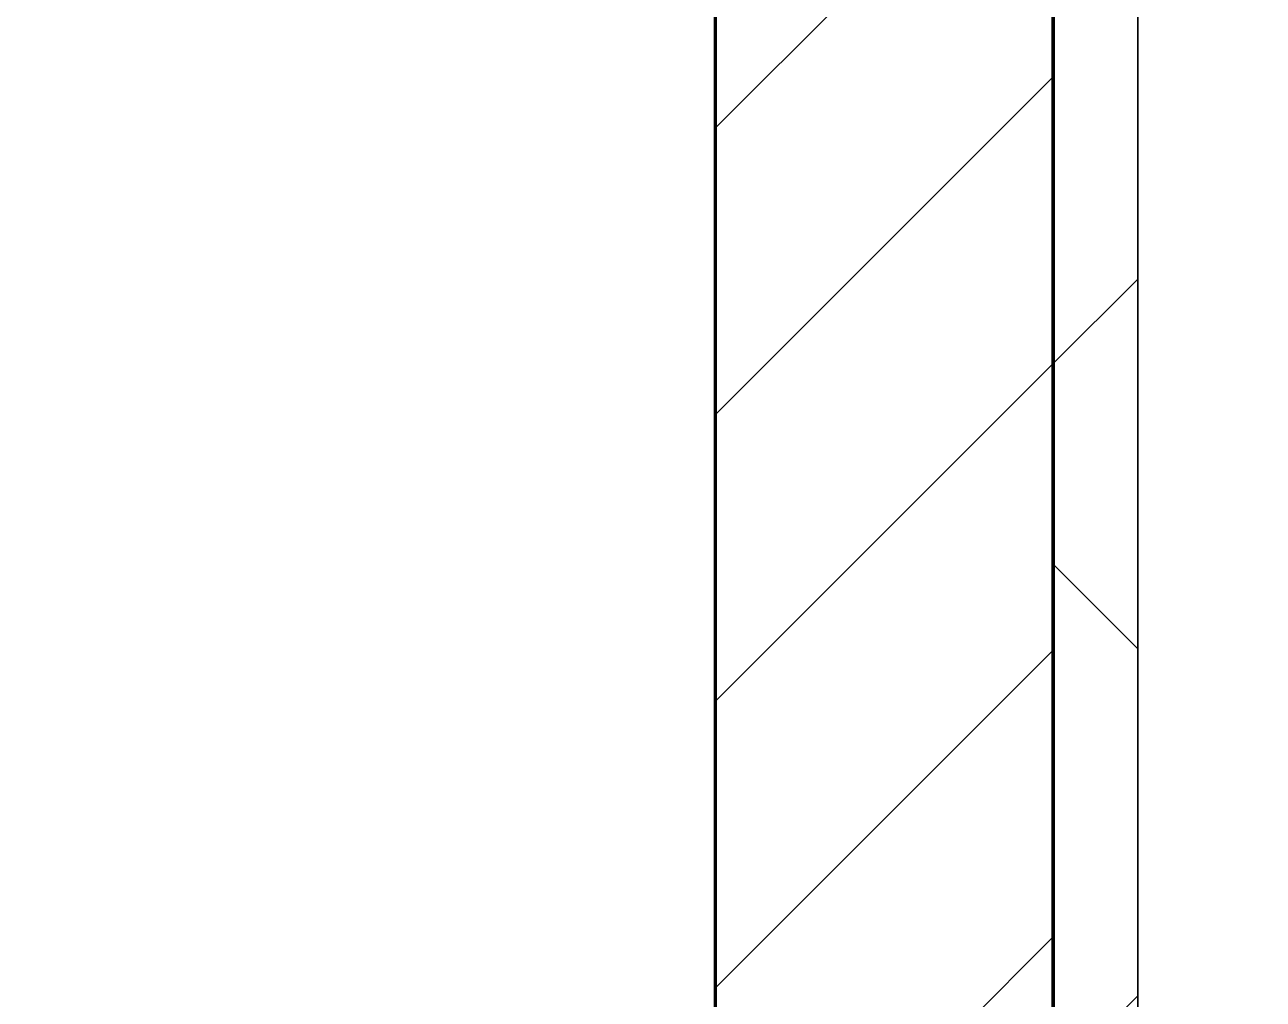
# Model space of a CAD drawing. Header units: millimetres. Extents: x -726012 to -647389, y -20772 to 18805.
# Drawn here: x -717131 to -716398, y -741 to -164 of the extents above; entities that cross this region are included whole.
import ezdxf
from ezdxf.xclip import XClip

# ---------------------------------------------------------------- set-up
doc = ezdxf.new("R2010")
doc.units = ezdxf.units.MM
doc.header["$XCLIPFRAME"] = 0
for name, color, linetype, lineweight in [('A-GLAZ-CURT', 2, 'Continuous', 9), ('A-WALL', 5, 'Continuous', 35), ('A-WALL-FNSH', 2, 'Continuous', 35), ('A-WALL-PATT', 1, 'Continuous', 35)]:
    doc.layers.add(name, color=color, linetype=linetype, lineweight=lineweight)
doc.layers.add('A11_ALU.SOLID SHEET', color=2, linetype='Continuous')

# ---------------------------------------------------------------- blocks, each defined once
blk = doc.blocks.new('PPLS-PP19_Custom Tile Pattern - Custom Tile Pattern-V165-4233-01 ENLARGED MULTI-PURPOSE LEVEL - REFLECTED CEILING PLAN - SHEET 4')
at = {"layer": 'A-GLAZ-CURT'}
for p, q in [((-300, 0), (300, 0)), ((300, 0), (-300, 0)), ((230.06, 0), (300, 0)), ((-300, -50), (300, -50)), ((300, -50), (-300, -50))]:
    blk.add_line(p, q, dxfattribs=at)
for points, knots in [([(300, 0), (286.53, 0), (254.22, 0), (207.11, 0), (177.41, 0), (159.34, 0), (158.33, 0), (158.3, 0)], [-285.253232, -285.253232, -285.253232, -285.253232, -244.693688, -187.987675, -143.776725, -129.632772, -123.352749, -123.352749, -123.352749, -123.352749]), ([(247.1, 0), (246.76, 0), (245.04, 0), (238.34, 0), (226.56, 0), (221.1, 0), (200.27, 0), (182.99, 0), (174.27, 0), (169.67, 0), (168.99, 0)], [-9649.085549, -9649.085549, -9649.085549, -9649.085549, -9581.591397, -9406.094246, -9221.510254, -9016.44624, -8717.832359, -8253.978395, -8152.463617, -8069.855175, -8069.855175, -8069.855175, -8069.855175]), ([(171.51, 0), (176.48, 0), (193.23, 0), (201.73, 0), (208.81, 0), (213.9, 0), (241.96, 0), (266.73, 0), (281.71, 0), (291.71, 0), (296.52, 0), (297.86, 0), (298.09, 0)], [-7971.819559, -7971.819559, -7971.819559, -7971.819559, -7784.112253, -7606.717214, -7289.299508, -7042.621073, -6582.165592, -6068.460911, -5766.029927, -5566.724884, -5280.360606, -5199.253518, -5199.253518, -5199.253518, -5199.253518]), ([(300, 0), (288.22, 0), (262, 0), (230.43, 0), (219.94, 0), (219.02, 0)], [-12528.858583, -12528.858583, -12528.858583, -12528.858583, -11905.454923, -11162.864862, -10856.732305, -10856.732305, -10856.732305, -10856.732305]), ([(219.9, 0), (220.86, 0), (227.84, 0), (242.06, 0), (246.54, 0), (246.96, 0)], [-10670.940496, -10670.940496, -10670.940496, -10670.940496, -10511.382485, -9925.173265, -9834.877357, -9834.877357, -9834.877357, -9834.877357]), ([(284.76, 0), (284.76, 0), (285.09, 0), (287.47, 0), (293.59, 0), (297.76, 0), (300, 0)], [-4110.630118, -4110.630118, -4110.630118, -4110.630118, -4053.389046, -3959.664717, -3862.421465, -3746.95702, -3746.95702, -3746.95702, -3746.95702]), ([(297.38, 0), (295.84, 0), (291.62, 0), (285.38, 0), (284.87, 0)], [-4803.172655, -4803.172655, -4803.172655, -4803.172655, -4358.271401, -4143.037883, -4143.037883, -4143.037883, -4143.037883])]:
    blk.add_open_spline(points, degree=3, knots=knots, dxfattribs=at)
blk = doc.blocks.new('PPLS-PP19_Custom Tile Pattern - Custom Tile Pattern-V253-4233-01 ENLARGED MULTI-PURPOSE LEVEL - REFLECTED CEILING PLAN - SHEET 4')
at = {"layer": 'A-GLAZ-CURT'}
for p, q in [((-300, 0), (300, 0)), ((300, 0), (-300, 0)), ((-293.07, 0), (-275.75, 0)), ((-275.75, 0), (-293.07, 0)), ((-222.32, 0), (-218.66, 0)), ((-218.66, 0), (-222.32, 0)), ((-218.43, 0), (-205, 0)), ((-205, 0), (-218.43, 0)), ((197.58, 0), (213.31, 0)), ((213.31, 0), (197.58, 0)), ((-300, -50), (300, -50)), ((300, -50), (-300, -50))]:
    blk.add_line(p, q, dxfattribs=at)
at = {"layer": 'A-GLAZ-CURT', "flags": 128}
for points in [[(-300, 0), (-291.56, 0), (-283.3, 0), (-275.2, 0), (-267.26, 0), (-259.45, 0), (-251.77, 0), (-244.2, 0), (-236.74, 0), (-229.36, 0), (-222.06, 0), (-214.83, 0), (-207.71, 0), (-200.76, 0), (-194.02, 0), (-187.54, 0), (-181.38, 0), (-175.58, 0), (-170.25, 0), (-165.64, 0), (-162.01, 0), (-159.53, 0), (-157.46, 0), (-154.52, 0), (-149.42, 0), (-141.84, 0), (-132.81, 0), (-126.08, 0)], [(-125.17, 0), (-128.55, 0), (-134.16, 0), (-140.03, 0), (-145.5, 0), (-150.63, 0), (-155.53, 0), (-160.27, 0), (-164.95, 0), (-169.65, 0), (-174.47, 0), (-179.49, 0), (-184.81, 0), (-190.44, 0), (-196.37, 0), (-202.58, 0), (-209.04, 0), (-215.73, 0), (-222.63, 0), (-229.72, 0), (-236.97, 0), (-244.39, 0), (-251.96, 0), (-259.67, 0), (-267.51, 0), (-275.48, 0), (-283.55, 0), (-291.73, 0), (-300, 0)]]:
    blk.add_lwpolyline(points, dxfattribs=at)
at = {"layer": 'A-GLAZ-CURT'}
for points, knots in [([(-300, 0), (-284.65, 0), (-236.57, 0), (-174.61, 0), (-129.95, 0), (-110.8, 0), (-99.5, 0), (-91.46, 0)], [-5323.127839, -5323.127839, -5323.127839, -5323.127839, -4502.809032, -2700.551212, -1002.059161, -460.363443, 0, 0, 0, 0]), ([(-135.39, 0), (-158.21, 0), (-202.95, 0), (-262.56, 0), (-294.48, 0), (-300, 0)], [-17120.441938, -17120.441938, -17120.441938, -17120.441938, -15131.813646, -13729.592194, -13439.944408, -13439.944408, -13439.944408, -13439.944408]), ([(-218.42, 0), (-224.49, 0), (-236.33, 0), (-255.22, 0), (-262.59, 0), (-264.9, 0), (-265.4, 0)], [-1178.547685, -1178.547685, -1178.547685, -1178.547685, -858.079193, -543.655514, -208.940337, 0, 0, 0, 0]), ([(-258.6, 0), (-257.91, 0), (-254.26, 0), (-241.25, 0), (-228.24, 0), (-220.2, 0), (-219.1, 0)], [-5722.54675, -5722.54675, -5722.54675, -5722.54675, -5657.471696, -5413.335975, -5017.494783, -4954.41967, -4954.41967, -4954.41967, -4954.41967]), ([(-135.82, 0), (-137.15, 0), (-139.92, 0), (-149.31, 0), (-162.01, 0), (-177.91, 0), (-199.46, 0), (-216.65, 0), (-231.26, 0), (-233.46, 0), (-234, 0)], [-2617.829187, -2617.829187, -2617.829187, -2617.829187, -2418.507304, -2308.929706, -2113.765672, -1763.376603, -1422.553702, -978.033455, -846.069444, -682.911962, -682.911962, -682.911962, -682.911962]), ([(-233.49, 0), (-233.44, 0), (-232.38, 0), (-230.74, 0), (-225.3, 0), (-223.63, 0)], [-455.274641, -455.274641, -455.274641, -455.274641, -440.605512, -119.536984, 0, 0, 0, 0]), ([(-218.43, 0), (-215.29, 0), (-204.19, 0), (-188.58, 0), (-169.02, 0), (-152.21, 0), (-140.61, 0), (-135.7, 0)], [-5350.81839, -5350.81839, -5350.81839, -5350.81839, -5161.076232, -4739.070012, -4465.409639, -4149.119819, -3844.541415, -3844.541415, -3844.541415, -3844.541415]), ([(-218.41, 0), (-216.5, 0), (-211.63, 0), (-200.2, 0), (-185.8, 0), (-171.77, 0), (-158.7, 0), (-157.22, 0)], [-4941.448255, -4941.448255, -4941.448255, -4941.448255, -4832.723979, -4666.091899, -4349.945572, -4000.813434, -3840.635403, -3840.635403, -3840.635403, -3840.635403]), ([(-137.88, 0), (-140.56, 0), (-147.66, 0), (-147.69, 0), (-158.72, 0), (-174.02, 0), (-185.59, 0), (-202.81, 0), (-213.56, 0), (-217.46, 0)], [-3187.727384, -3187.727384, -3187.727384, -3187.727384, -2919.378265, -2477.344047, -2237.412286, -2029.680487, -1755.085331, -1400.429864, -1195.397769, -1195.397769, -1195.397769, -1195.397769]), ([(-152.35, 0), (-151.03, 0), (-147.71, 0), (-143.57, 0), (-138.62, 0)], [-3494.978217, -3494.978217, -3494.978217, -3494.978217, -3371.022232, -3227.460399, -3227.460399, -3227.460399, -3227.460399]), ([(-118.78, 0), (-121.86, 0), (-126.28, 0), (-136.96, 0), (-147.46, 0), (-150.03, 0), (-150.57, 0)], [-5938.474035, -5938.474035, -5938.474035, -5938.474035, -5700.061948, -5508.838257, -5298.784692, -5196.16478, -5196.16478, -5196.16478, -5196.16478]), ([(-150.34, 0), (-150.07, 0), (-147.75, 0), (-142.6, 0), (-127.26, 0), (-107.3, 0), (-90.42, 0), (-75.26, 0), (-68.41, 0), (-65.12, 0), (-63.63, 0)], [-4948.728362, -4948.728362, -4948.728362, -4948.728362, -4883.323924, -4440.880425, -4054.690705, -3793.097032, -3402.597032, -3144.956779, -3050.982048, -2969.237017, -2969.237017, -2969.237017, -2969.237017]), ([(-136.06, 0), (-137.31, 0), (-142.24, 0), (-147.74, 0), (-149.07, 0)], [-6509.710453, -6509.710453, -6509.710453, -6509.710453, -6449.282163, -6277.220794, -6277.220794, -6277.220794, -6277.220794]), ([(-148.23, 0), (-146.94, 0), (-140.36, 0), (-138.13, 0), (-136.37, 0)], [-6162.058746, -6162.058746, -6162.058746, -6162.058746, -6017.569127, -5579.751817, -5579.751817, -5579.751817, -5579.751817]), ([(-136.36, 0), (-136.86, 0), (-141.75, 0), (-146.11, 0), (-146.95, 0)], [-770.627825, -770.627825, -770.627825, -770.627825, -741.901385, -489.130243, -489.130243, -489.130243, -489.130243]), ([(-146.69, 0), (-146.59, 0), (-145.49, 0), (-140.77, 0), (-136.8, 0), (-135.36, 0)], [-420.34245, -420.34245, -420.34245, -420.34245, -406.956646, -290.263673, -217.577758, -217.577758, -217.577758, -217.577758]), ([(-135.48, 0), (-132.39, 0), (-127.33, 0), (-124.19, 0), (-123.43, 0), (-123.28, 0)], [-3839.893365, -3839.893365, -3839.893365, -3839.893365, -3647.167523, -3488.92562, -3439.852845, -3439.852845, -3439.852845, -3439.852845]), ([(-93.87, 0), (-96.63, 0), (-107.07, 0), (-121.72, 0), (-132.62, 0), (-135.4, 0)], [-1531.9536, -1531.9536, -1531.9536, -1531.9536, -1374.161226, -945.742622, -788.69948, -788.69948, -788.69948, -788.69948]), ([(-94.06, 0), (-105.72, 0), (-119.67, 0), (-135.21, 0), (-135.39, 0)], [-18476.414712, -18476.414712, -18476.414712, -18476.414712, -17136.203329, -17120.578525, -17120.578525, -17120.578525, -17120.578525]), ([(-26.75, 0), (-27.82, 0), (-36.18, 0), (-53.55, 0), (-78.2, 0), (-109.5, 0), (-125.48, 0), (-135.36, 0)], [-8718.362214, -8718.362214, -8718.362214, -8718.362214, -8532.293389, -8073.216054, -7508.296369, -7004.680444, -6521.168134, -6521.168134, -6521.168134, -6521.168134]), ([(-134.77, 0), (-134.18, 0), (-132.42, 0), (-128.78, 0), (-126.5, 0)], [-5463.506987, -5463.506987, -5463.506987, -5463.506987, -5364.112219, -5231.017328, -5231.017328, -5231.017328, -5231.017328]), ([(-127.41, 0), (-131.63, 0), (-133.16, 0), (-134.09, 0), (-134.15, 0)], [-8540.990293, -8540.990293, -8540.990293, -8540.990293, -8266.114998, -8246.473386, -8246.473386, -8246.473386, -8246.473386]), ([(-134.15, 0), (-133.32, 0), (-130.31, 0), (-117.33, 0), (-92.04, 0), (-74.02, 0), (-62.74, 0), (-60.36, 0), (-59.97, 0)], [-7657.439573, -7657.439573, -7657.439573, -7657.439573, -7293.749979, -6839.55839, -6236.997189, -5713.340575, -5140.470607, -5006.787413, -5006.787413, -5006.787413, -5006.787413]), ([(-120.13, 0), (-120.14, 0), (-120.24, 0), (-121.3, 0), (-129.25, 0), (-133.82, 0)], [-2933.992132, -2933.992132, -2933.992132, -2933.992132, -2920.575025, -2840.280255, -2731.647847, -2731.647847, -2731.647847, -2731.647847]), ([(-113.43, 0), (-113.44, 0), (-113.96, 0), (-119.73, 0), (-125.43, 0), (-127.03, 0), (-127.41, 0)], [-328.499627, -328.499627, -328.499627, -328.499627, -282.672656, -98.539552, -24.539552, 0, 0, 0, 0]), ([(-126.5, 0), (-122.44, 0), (-108.71, 0), (-86.68, 0), (-63.44, 0), (-54.4, 0), (-48.53, 0), (-30.79, 0), (-18.03, 0), (8.61, 0), (15.02, 0), (22.91, 0), (31, 0), (39.04, 0), (51.19, 0), (58.74, 0), (61.34, 0), (61.45, 0)], [-5231.017328, -5231.017328, -5231.017328, -5231.017328, -4994.692869, -4542.524482, -4008.285538, -3689.699207, -3546.54457, -3315.260113, -2864.387349, -2439.246196, -2084.094819, -1956.422387, -1818.904206, -1645.594513, -1443.202566, -1228.752106, -1120.932285, -1120.932285, -1120.932285, -1120.932285]), ([(-125.15, 0), (-124.93, 0), (-121.96, 0), (-113.01, 0), (-98.9, 0), (-85.29, 0), (-71.67, 0), (-65.93, 0), (-65.07, 0)], [-3362.7396, -3362.7396, -3362.7396, -3362.7396, -3342.215224, -3074.362186, -2902.289527, -2605.247022, -2322.099534, -2241.8264, -2241.8264, -2241.8264, -2241.8264]), ([(-122.08, 0), (-122.01, 0), (-121.69, 0), (-121.2, 0), (-120.88, 0)], [-3136.336417, -3136.336417, -3136.336417, -3136.336417, -3110.304437, -3035.164275, -3035.164275, -3035.164275, -3035.164275]), ([(-53.14, 0), (-55.57, 0), (-63.54, 0), (-81.23, 0), (-99.51, 0), (-114.02, 0), (-117.28, 0), (-118.78, 0)], [-1237.182091, -1237.182091, -1237.182091, -1237.182091, -1060.00838, -740.068933, -229.489605, -116.330425, 0, 0, 0, 0]), ([(-117.74, 0), (-117.19, 0), (-114.78, 0), (-113.43, 0), (-113.43, 0)], [-821.249067, -821.249067, -821.249067, -821.249067, -394.672656, -330.879064, -330.879064, -330.879064, -330.879064]), ([(-52.49, 0), (-54.96, 0), (-64.17, 0), (-85.2, 0), (-107.61, 0), (-116.56, 0), (-117.56, 0)], [-3120.746453, -3120.746453, -3120.746453, -3120.746453, -2842.901703, -2193.204658, -1433.981041, -985.49888, -985.49888, -985.49888, -985.49888]), ([(-115.82, 0), (-114.96, 0), (-110.41, 0), (-96.78, 0), (-71.33, 0), (-42.53, 0), (-12.78, 0), (4.23, 0), (9.64, 0), (10.14, 0), (10.18, 0)], [-5724.064692, -5724.064692, -5724.064692, -5724.064692, -5430.283136, -5103.229623, -4799.173296, -4065.652676, -3589.737505, -3285.047089, -3066.359526, -3044.715262, -3044.715262, -3044.715262, -3044.715262]), ([(-93.88, 0), (-94.72, 0), (-100.99, 0), (-112.01, 0), (-114.94, 0), (-115.63, 0)], [-834.14793, -834.14793, -834.14793, -834.14793, -789.402658, -501.969187, -243.577221, -243.577221, -243.577221, -243.577221]), ([(-72.93, 0), (-75.51, 0), (-82.14, 0), (-89.95, 0), (-93.87, 0)], [-19442.345229, -19442.345229, -19442.345229, -19442.345229, -18935.241197, -18483.669738, -18483.669738, -18483.669738, -18483.669738]), ([(-52.34, 0), (-54.1, 0), (-60.63, 0), (-74.37, 0), (-86.11, 0), (-92.84, 0)], [-1564.915657, -1564.915657, -1564.915657, -1564.915657, -1466.981642, -1208.454564, -852.520273, -852.520273, -852.520273, -852.520273]), ([(-91.46, 0), (-90.09, 0), (-84.7, 0), (-77.43, 0), (-72.73, 0), (-72.64, 0), (-72.64, 0)], [-19832.387487, -19832.387487, -19832.387487, -19832.387487, -19753.885894, -19541.04734, -19478.625389, -19471.062469, -19471.062469, -19471.062469, -19471.062469]), ([(-63.96, 0), (-64.13, 0), (-72.5, 0), (-80.63, 0), (-86.16, 0)], [-2171.769325, -2171.769325, -2171.769325, -2171.769325, -2007.031671, -1681.3698, -1681.3698, -1681.3698, -1681.3698]), ([(-53.17, 0), (-54.89, 0), (-59.6, 0), (-71.66, 0), (-77.83, 0), (-82.66, 0), (-83.28, 0), (-83.28, 0)], [-2251.800508, -2251.800508, -2251.800508, -2251.800508, -2161.752162, -2006.592567, -1646.621388, -1424.436217, -1393.971743, -1393.971743, -1393.971743, -1393.971743]), ([(-83.28, 0), (-83.28, 0), (-82.91, 0), (-76.14, 0), (-64.98, 0), (-56.85, 0), (-52.35, 0)], [-1393.4169, -1393.4169, -1393.4169, -1393.4169, -1353.722004, -1274.333717, -1073.56893, -758.858834, -758.858834, -758.858834, -758.858834]), ([(-66.39, 0), (-66.39, 0), (-63.63, 0), (-53.63, 0), (-34.42, 0), (-29.82, 0), (-29.19, 0)], [-2493.31794, -2493.31794, -2493.31794, -2493.31794, -2315.303971, -1809.437387, -963.711516, -666.19313, -666.19313, -666.19313, -666.19313]), ([(30.66, 0), (25.63, 0), (11.82, 0), (-16.92, 0), (-47.42, 0), (-65.77, 0), (-66.37, 0), (-66.38, 0)], [-4487.622493, -4487.622493, -4487.622493, -4487.622493, -4222.080604, -3745.412743, -2981.410125, -2542.574734, -2498.224237, -2498.224237, -2498.224237, -2498.224237]), ([(-63.63, 0), (-61.49, 0), (-57.39, 0), (-54.49, 0), (-45.2, 0), (-40.79, 0), (-40.46, 0), (-40.44, 0)], [-2969.237017, -2969.237017, -2969.237017, -2969.237017, -2851.217951, -2734.127174, -2474.780881, -2410.990208, -2350.645972, -2350.645972, -2350.645972, -2350.645972]), ([(-58.83, 0), (-58.37, 0), (-57.29, 0), (-54.23, 0), (-46.33, 0), (-42.62, 0), (-41.76, 0)], [-4859.52896, -4859.52896, -4859.52896, -4859.52896, -4680.891996, -4469.85053, -4321.566175, -4270.495146, -4270.495146, -4270.495146, -4270.495146]), ([(-36.62, 0), (-36.62, 0), (-40.35, 0), (-43.41, 0), (-48.71, 0), (-52.35, 0)], [-4069.478503, -4069.478503, -4069.478503, -4069.478503, -3858.647035, -3538.256648, -3126.22831, -3126.22831, -3126.22831, -3126.22831]), ([(-29.03, 0), (-33.97, 0), (-41.78, 0), (-49.55, 0), (-52.35, 0)], [-2680.714891, -2680.714891, -2680.714891, -2680.714891, -2413.671296, -2266.154439, -2266.154439, -2266.154439, -2266.154439]), ([(-36.33, 0), (-36.43, 0), (-37.27, 0), (-45.02, 0), (-45.83, 0), (-50.35, 0), (-52.25, 0)], [-1855.773136, -1855.773136, -1855.773136, -1855.773136, -1810.870157, -1672.078046, -1405.135169, -1259.466234, -1259.466234, -1259.466234, -1259.466234]), ([(-51.99, 0), (-50.59, 0), (-44.34, 0), (-36.49, 0), (-33.57, 0), (-29.94, 0), (-28.57, 0)], [-750.600169, -750.600169, -750.600169, -750.600169, -651.549973, -296.515819, -83.513472, 0, 0, 0, 0]), ([(-51.83, 0), (-51.83, 0), (-51.78, 0), (-47.4, 0), (-46.01, 0), (-40.22, 0), (-36.78, 0)], [-632.814994, -632.814994, -632.814994, -632.814994, -627.965721, -508.377888, -260.442412, 0, 0, 0, 0]), ([(76.63, 0), (74.8, 0), (67.65, 0), (53.52, 0), (37, 0), (24.07, 0), (12.82, 0), (-2.9, 0), (-20.62, 0), (-32.81, 0), (-44.85, 0), (-51.43, 0), (-51.79, 0)], [-3095.572228, -3095.572228, -3095.572228, -3095.572228, -2950.589685, -2634.532728, -2313.748533, -2106.613311, -1925.670641, -1617.263037, -1290.787923, -1039.307308, -819.71621, -644.910881, -644.910881, -644.910881, -644.910881]), ([(9.32, 0), (9.08, 0), (7.65, 0), (2.57, 0), (-12.23, 0), (-25.64, 0), (-38.41, 0), (-47.63, 0), (-51.36, 0)], [-2922.926651, -2922.926651, -2922.926651, -2922.926651, -2882.788014, -2720.818881, -2518.50168, -2125.455881, -1792.521578, -1583.251936, -1583.251936, -1583.251936, -1583.251936]), ([(-41.76, 0), (-39.9, 0), (-37.72, 0), (-36.92, 0), (-36.77, 0)], [-4270.495146, -4270.495146, -4270.495146, -4270.495146, -4161.040818, -4106.245333, -4106.245333, -4106.245333, -4106.245333]), ([(-36.78, 0), (-32.43, 0), (-19.22, 0), (3.14, 0), (21.37, 0), (29.77, 0)], [-6191.144455, -6191.144455, -6191.144455, -6191.144455, -5862.463379, -5340.621928, -4901.322694, -4901.322694, -4901.322694, -4901.322694]), ([(-36.29, 0), (-36.29, 0), (-34.66, 0), (-28.88, 0), (-26.95, 0), (-26.54, 0)], [-9150.272121, -9150.272121, -9150.272121, -9150.272121, -9057.163041, -8919.836787, -8834.607043, -8834.607043, -8834.607043, -8834.607043]), ([(30.67, 0), (29.17, 0), (20.09, 0), (3.54, 0), (-16.58, 0), (-34.76, 0), (-36.04, 0)], [-10458.822627, -10458.822627, -10458.822627, -10458.822627, -10363.088938, -9884.23066, -9424.652049, -9182.880979, -9182.880979, -9182.880979, -9182.880979]), ([(-33.34, 0), (-33.34, 0), (-32.93, 0), (-31.16, 0), (-30.52, 0)], [-2415.024266, -2415.024266, -2415.024266, -2415.024266, -2357.633367, -2323.618664, -2323.618664, -2323.618664, -2323.618664]), ([(30.67, 0), (29, 0), (20.16, 0), (2.64, 0), (-17.84, 0), (-30.57, 0), (-31.82, 0), (-32, 0)], [-3869.601172, -3869.601172, -3869.601172, -3869.601172, -3766.694881, -3333.063701, -2994.501669, -2698.150104, -2614.070998, -2614.070998, -2614.070998, -2614.070998]), ([(-30.76, 0), (-30.73, 0), (-29.99, 0), (-23.47, 0), (-15.75, 0), (-15.19, 0)], [-54176.191683, -54176.191683, -54176.191683, -54176.191683, -54157.274271, -53749.15266, -53717.791567, -53717.791567, -53717.791567, -53717.791567]), ([(-30.52, 0), (-27.11, 0), (-17.83, 0), (5.99, 0), (22.06, 0), (37.44, 0), (45.92, 0), (57.76, 0), (64.47, 0), (72.74, 0), (75.22, 0), (76.03, 0), (76.21, 0)], [-2323.618664, -2323.618664, -2323.618664, -2323.618664, -2142.497158, -1716.209403, -1206.526904, -1089.329421, -901.315459, -753.071572, -495.328968, -421.953223, -334.951786, -290.452333, -290.452333, -290.452333, -290.452333]), ([(-13, 0), (-14.35, 0), (-17.68, 0), (-25.97, 0), (-29.52, 0), (-30.21, 0)], [-55207.591944, -55207.591944, -55207.591944, -55207.591944, -54789.006179, -54461.685999, -54290.791712, -54290.791712, -54290.791712, -54290.791712]), ([(8.33, 0), (8.19, 0), (7.18, 0), (0.32, 0), (-13.89, 0), (-24.92, 0), (-29.03, 0)], [-3574.286521, -3574.286521, -3574.286521, -3574.286521, -3526.962355, -3285.499107, -2903.012179, -2680.714891, -2680.714891, -2680.714891, -2680.714891]), ([(-28.98, 0), (-28.66, 0), (-27.39, 0), (-24.45, 0), (-22.56, 0)], [-166.548282, -166.548282, -166.548282, -166.548282, -102.06493, 0, 0, 0, 0]), ([(-28.57, 0), (-26.93, 0), (-20.29, 0), (-11.45, 0), (2.08, 0), (13.15, 0), (21.24, 0), (24.62, 0), (24.72, 0), (24.72, 0)], [-5361.429781, -5361.429781, -5361.429781, -5361.429781, -5261.36855, -5050.479954, -4785.90057, -4596.498881, -4445.288762, -4384.376941, -4376.041937, -4376.041937, -4376.041937, -4376.041937]), ([(-22.56, 0), (-20.27, 0), (-17.03, 0), (-11.36, 0), (-7.66, 0), (-6.6, 0), (-6.44, 0)], [-56468.192263, -56468.192263, -56468.192263, -56468.192263, -56344.022017, -56303.229861, -56166.290093, -56124.392176, -56124.392176, -56124.392176, -56124.392176]), ([(-15.19, 0), (-13.07, 0), (7.48, 0), (42.82, 0), (88.72, 0), (120.63, 0), (138.28, 0), (138.53, 0)], [-461.142613, -461.142613, -461.142613, -461.142613, -429.606584, -390.253598, -346.313304, -291.370682, -290.5735, -290.5735, -290.5735, -290.5735]), ([(-6.54, 0), (-6.73, 0), (-7.2, 0), (-7.6, 0), (-7.79, 0)], [-56009.792147, -56009.792147, -56009.792147, -56009.792147, -55949.290093, -55895.192118, -55895.192118, -55895.192118, -55895.192118]), ([(-2.63, 0), (-2.47, 0), (-1.22, 0), (4.92, 0), (15.97, 0), (22.54, 0), (24.49, 0)], [-226.825321, -226.825321, -226.825321, -226.825321, -220.269177, -206.416616, -198.214427, -187.717507, -187.717507, -187.717507, -187.717507]), ([(103.09, 0), (101.08, 0), (86.31, 0), (63.34, 0), (35.84, 0), (12, 0), (3.08, 0), (-1.67, 0), (-2.25, 0)], [-375.435014, -375.435014, -375.435014, -375.435014, -369.147452, -330.153101, -307.516438, -285.83788, -246.234814, -234.646884, -234.646884, -234.646884, -234.646884]), ([(24.69, 0), (24.54, 0), (20.99, 0), (15.48, 0), (10.8, 0), (9.63, 0)], [-4368.572414, -4368.572414, -4368.572414, -4368.572414, -4306.476363, -4080.000647, -3772.857994, -3772.857994, -3772.857994, -3772.857994]), ([(18.16, 0), (19.15, 0), (24.25, 0), (25.66, 0), (26.12, 0)], [-5700.113719, -5700.113719, -5700.113719, -5700.113719, -5554.232259, -5302.431367, -5302.431367, -5302.431367, -5302.431367]), ([(112.96, 0), (110.69, 0), (104.85, 0), (92.38, 0), (85.59, 0), (74.4, 0), (62.26, 0), (51.85, 0), (43.81, 0), (29.53, 0), (20.67, 0), (18.85, 0), (18.16, 0)], [-8062.814755, -8062.814755, -8062.814755, -8062.814755, -7723.759874, -7531.75727, -7135.649961, -6924.452779, -6738.82075, -6548.303034, -6314.283804, -6135.05769, -5972.647715, -5832.674503, -5832.674503, -5832.674503, -5832.674503]), ([(27.44, 0), (27.9, 0), (29.54, 0), (38.07, 0), (53.39, 0), (71.67, 0), (84.83, 0), (86.01, 0), (92.51, 0), (94.33, 0)], [-5037.309798, -5037.309798, -5037.309798, -5037.309798, -4887.603822, -4705.298446, -4353.683244, -3960.84581, -3759.045785, -3336.541051, -2783.776468, -2783.776468, -2783.776468, -2783.776468]), ([(30.67, 0), (36.65, 0), (51.88, 0), (70.92, 0), (82.12, 0), (83.66, 0)], [-4885.792118, -4885.792118, -4885.792118, -4885.792118, -4573.028122, -4094.177415, -3869.465285, -3869.465285, -3869.465285, -3869.465285]), ([(70.61, 0), (66.16, 0), (55.8, 0), (41.56, 0), (34.48, 0), (30.82, 0)], [-4647.237329, -4647.237329, -4647.237329, -4647.237329, -4326.416877, -4098.545751, -3872.697774, -3872.697774, -3872.697774, -3872.697774]), ([(53.18, 0), (53.06, 0), (52.22, 0), (44.99, 0), (36.46, 0), (30.82, 0)], [-622.740158, -622.740158, -622.740158, -622.740158, -566.066452, -360.610861, 0, 0, 0, 0]), ([(31.1, 0), (31.78, 0), (35.8, 0), (48.37, 0), (71.92, 0), (100.57, 0), (116.36, 0), (128.63, 0), (128.95, 0)], [-139.789633, -139.789633, -139.789633, -139.789633, -135.792042, -118.513713, -97.899267, -63.759246, -39.050993, -35.895543, -35.895543, -35.895543, -35.895543]), ([(136.44, 0), (121.66, 0), (86.93, 0), (51.16, 0), (31.18, 0)], [-106.750556, -106.750556, -106.750556, -106.750556, -59.610984, 0, 0, 0, 0]), ([(168.37, 0), (167.68, 0), (162.47, 0), (147.02, 0), (109.77, 0), (76.86, 0), (57.82, 0), (46.51, 0), (41.18, 0), (36.02, 0), (35.54, 0), (35.54, 0)], [-543.375029, -543.375029, -543.375029, -543.375029, -530.793311, -458.593899, -401.860199, -357.622665, -341.267687, -334.000314, -326.15566, -319.318397, -317.489778, -317.489778, -317.489778, -317.489778]), ([(36.29, 0), (37.77, 0), (48.82, 0), (64.79, 0), (95.91, 0), (124.45, 0), (132.42, 0), (134.6, 0)], [-314.598523, -314.598523, -314.598523, -314.598523, -305.899624, -287.17622, -249.500363, -194.761443, -152.241002, -152.241002, -152.241002, -152.241002]), ([(61.47, 0), (61.47, 0), (61.21, 0), (54.61, 0), (53.71, 0), (53.56, 0)], [-1113.311073, -1113.311073, -1113.311073, -1113.311073, -1096.402191, -891.204116, -747.28819, -747.28819, -747.28819, -747.28819]), ([(76.22, 0), (75.58, 0), (73.64, 0), (71.05, 0), (70.61, 0)], [-193.634889, -193.634889, -193.634889, -193.634889, -31.537676, 0, 0, 0, 0]), ([(94.4, 0), (94.4, 0), (94.64, 0), (99.11, 0), (108.97, 0), (120.79, 0), (139.94, 0), (163.31, 0), (185.23, 0), (193.62, 0), (194.69, 0), (194.79, 0)], [-2348.345796, -2348.345796, -2348.345796, -2348.345796, -2310.419338, -2233.599744, -2052.234781, -1843.028543, -1530.39897, -1095.004608, -529.74427, -295.064701, -265.121568, -265.121568, -265.121568, -265.121568]), ([(113.66, 0), (112.64, 0), (111.06, 0), (105.66, 0), (105.23, 0), (105.23, 0)], [-9177.88488, -9177.88488, -9177.88488, -9177.88488, -9012.77275, -8966.157302, -8929.495943, -8929.495943, -8929.495943, -8929.495943]), ([(105.26, 0), (105.52, 0), (111.01, 0), (112.65, 0), (113.59, 0)], [-8920.561005, -8920.561005, -8920.561005, -8920.561005, -8814.835624, -8577.462505, -8577.462505, -8577.462505, -8577.462505]), ([(157.9, 0), (156.77, 0), (151.67, 0), (143.29, 0), (134.04, 0), (126.24, 0), (118.6, 0), (115.55, 0), (113.94, 0), (113.69, 0)], [-10292.955006, -10292.955006, -10292.955006, -10292.955006, -10098.273015, -9847.788484, -9677.714971, -9567.007022, -9453.21225, -9220.200448, -9179.645311, -9179.645311, -9179.645311, -9179.645311]), ([(129.02, 0), (129.02, 0), (124.41, 0), (122.35, 0), (117.78, 0), (114.88, 0), (113.91, 0)], [-35.386604, -35.386604, -35.386604, -35.386604, -31.430235, -22.807238, -15.488593, -11.981969, -11.981969, -11.981969, -11.981969]), ([(128.58, 0), (128.8, 0), (130.16, 0), (139.26, 0), (152.67, 0), (161.24, 0), (162.19, 0), (162.75, 0)], [-633.326174, -633.326174, -633.326174, -633.326174, -627.736123, -618.981161, -602.094757, -592.980799, -581.414464, -581.414464, -581.414464, -581.414464]), ([(137.1, 0), (136, 0), (133.64, 0), (129.87, 0), (129.11, 0)], [-670.405967, -670.405967, -670.405967, -670.405967, -651.020627, -640.742133, -640.742133, -640.742133, -640.742133]), ([(193.8, 0), (193.33, 0), (190.11, 0), (183.13, 0), (171, 0), (161.95, 0), (161.28, 0), (158.35, 0), (157.85, 0), (157.77, 0)], [-11665.349007, -11665.349007, -11665.349007, -11665.349007, -11565.880756, -11105.624034, -10839.086983, -10768.332124, -10666.779182, -10580.760289, -10550.278881, -10550.278881, -10550.278881, -10550.278881]), ([(196.24, 0), (186.92, 0), (174.43, 0), (159.34, 0), (158.33, 0), (158.3, 0)], [-177.319577, -177.319577, -177.319577, -177.319577, -143.776725, -129.632772, -123.352749, -123.352749, -123.352749, -123.352749]), ([(159.07, 0), (159.13, 0), (160.84, 0), (165.21, 0), (174.15, 0), (185.98, 0), (208.82, 0), (219.42, 0), (230.06, 0)], [-115.643202, -115.643202, -115.643202, -115.643202, -114.681583, -87.660824, -65.295536, -41.623857, -24.459831, 0, 0, 0, 0]), ([(162.75, 0), (165.4, 0), (170.91, 0), (172.61, 0), (172.61, 0)], [-111.264224, -111.264224, -111.264224, -111.264224, -56.742688, -19.085662, -19.085662, -19.085662, -19.085662]), ([(247.1, 0), (246.76, 0), (245.04, 0), (238.34, 0), (226.56, 0), (221.1, 0), (200.27, 0), (182.99, 0), (174.27, 0), (169.67, 0), (168.99, 0)], [-9649.085549, -9649.085549, -9649.085549, -9649.085549, -9581.591397, -9406.094246, -9221.510254, -9016.44624, -8717.832359, -8253.978395, -8152.463617, -8069.855175, -8069.855175, -8069.855175, -8069.855175]), ([(215.22, 0), (214.62, 0), (210.55, 0), (203.98, 0), (187.54, 0), (175.3, 0), (169.49, 0)], [-203.825446, -203.825446, -203.825446, -203.825446, -198.527383, -184.406837, -162.427601, -142.916156, -142.916156, -142.916156, -142.916156]), ([(171.51, 0), (176.48, 0), (188.59, 0), (194.32, 0), (195.66, 0)], [-7971.819559, -7971.819559, -7971.819559, -7971.819559, -7784.112253, -7707.76565, -7707.76565, -7707.76565, -7707.76565]), ([(172.07, 0), (177.66, 0), (187.87, 0), (201.08, 0), (207.47, 0), (213.96, 0), (215.11, 0)], [-255.364076, -255.364076, -255.364076, -255.364076, -237.955587, -223.92608, -215.862851, -208.75215, -208.75215, -208.75215, -208.75215]), ([(300, 0), (286.53, 0), (254.22, 0), (218.46, 0), (199.53, 0), (196.71, 0)], [-285.253232, -285.253232, -285.253232, -285.253232, -244.693688, -187.987675, -177.880455, -177.880455, -177.880455, -177.880455]), ([(196.97, 0), (198.08, 0), (202.71, 0), (208.81, 0), (213.9, 0), (241.96, 0), (266.73, 0), (281.71, 0), (291.71, 0), (296.52, 0), (297.86, 0), (298.09, 0)], [-7680.860848, -7680.860848, -7680.860848, -7680.860848, -7606.717214, -7289.299508, -7042.621073, -6582.165592, -6068.460911, -5766.029927, -5566.724884, -5280.360606, -5199.253518, -5199.253518, -5199.253518, -5199.253518])]:
    blk.add_open_spline(points, degree=3, knots=knots, dxfattribs=at)
for points in [[(-223.63, 0), (-222.21, 0), (-220.65, 0), (-218.99, 0)], [(-133.82, 0), (-134.3, 0), (-134.79, 0), (-135.34, 0)], [(-134.93, 0), (-130.82, 0), (-127.43, 0), (-125.15, 0)], [(-86.16, 0), (-88.54, 0), (-90.94, 0), (-93.38, 0)], [(-39.84, 0), (-39.08, 0), (-38.11, 0), (-37.36, 0)], [(24.49, 0), (25.23, 0), (25.72, 0), (26.04, 0)], [(27.89, 0), (28.6, 0), (29.5, 0), (30.63, 0)], [(80.35, 0), (79.57, 0), (78.27, 0), (76.63, 0)], [(84.06, 0), (83.48, 0), (82.41, 0), (81.72, 0)], [(113.7, 0), (110.44, 0), (106.84, 0), (103.09, 0)], [(168.74, 0), (168.74, 0), (169.81, 0), (171.51, 0)], [(195.11, 0), (194.91, 0), (194.44, 0), (193.8, 0)]]:
    blk.add_open_spline(points, degree=3, dxfattribs=at)
blk = doc.blocks.new('*U885')
at = {"layer": 'A-GLAZ-CURT', "rotation": 270}
for name, p in [('PPLS-PP19_Custom Tile Pattern - Custom Tile Pattern-V165-4233-01 ENLARGED MULTI-PURPOSE LEVEL - REFLECTED CEILING PLAN - SHEET 4', (-40190, 7607.94)), ('PPLS-PP19_Custom Tile Pattern - Custom Tile Pattern-V253-4233-01 ENLARGED MULTI-PURPOSE LEVEL - REFLECTED CEILING PLAN - SHEET 4', (-40190, 7007.94))]:
    blk.add_blockref(name, p, dxfattribs=at)
blk = doc.blocks.new('*U1287')
blk.add_lwpolyline([(21173.36, -580), (28210, -580), (28210, -6849.96), (45954.15, -6849.96), (45954.15, 600), (82995.06, 600), (83086.47, 650), (90052, 650), (90392, 990), (103159.16, 990), (103159.16, 4990), (21173.36, 4990), (21173.36, 3485.45), (21203.36, 3485.45), (21203.36, 925.54), (21173.36, 925.54), (21173.36, -580)])

msp = doc.modelspace()

# ---------------------------------------------------------------- hatches: boundary and pattern name
at = {"layer": 'A-WALL-PATT', "lineweight": 9}
h = msp.add_hatch(dxfattribs=at)
h.set_pattern_fill('FP_2', color=256, style=0, pattern_type=2)
h.set_pattern_definition([(45, (0, 0), (-84.852814, 84.852814), [])])
h.paths.add_polyline_path([(-716722.37, -4020.98), (-716522.37, -4020.98), (-716522.37, 2949.02), (-716722.37, 2949.02), (-716722.37, -3820.98)])
h = msp.add_hatch(dxfattribs=at)
h.set_pattern_fill('FP_3', color=256, style=0, pattern_type=2)
h.set_pattern_definition([(45, (0, 0), (-212.13203, 212.13203), []), (135, (0, 0), (-212.13203, -212.13203), [])])
h.paths.add_polyline_path([(-716522.37, -3320.94), (-716472.37, -3320.94), (-716472.37, 2949.02), (-716522.37, 2949.02), (-716522.37, -2888.85)])

# ---------------------------------------------------------------- linework, layer by layer
at = {"layer": 'A-WALL', "color": 7, "lineweight": 70}
for p, q in [((-716522.37, 2949.02), (-716522.37, -3270.94)), ((-716522.37, -3320.94), (-716522.37, 2949.02)), ((-716722.37, -3820.98), (-716722.37, 2359.02))]:
    msp.add_line(p, q, dxfattribs=at)
at = {"layer": 'A-WALL-FNSH', "color": 250}
msp.add_line((-716472.37, 2949.02), (-716472.37, -3320.94), dxfattribs=at)

# ---------------------------------------------------------------- block references
msp.add_blockref('*U885', (-676282.37, -7541.39))

# ---------------------------------------------------------------- next in the draw order: block references
at = {"layer": 'A11_ALU.SOLID SHEET'}
ref = msp.add_blockref('*U1287', (-744682.37, 3579.02), dxfattribs=at)
XClip(ref).set_block_clipping_path([(22516.8245944298, -23612.0000696909), (92487.8891097467, 7199.9972603897)])

doc.saveas('drawing.dxf')
